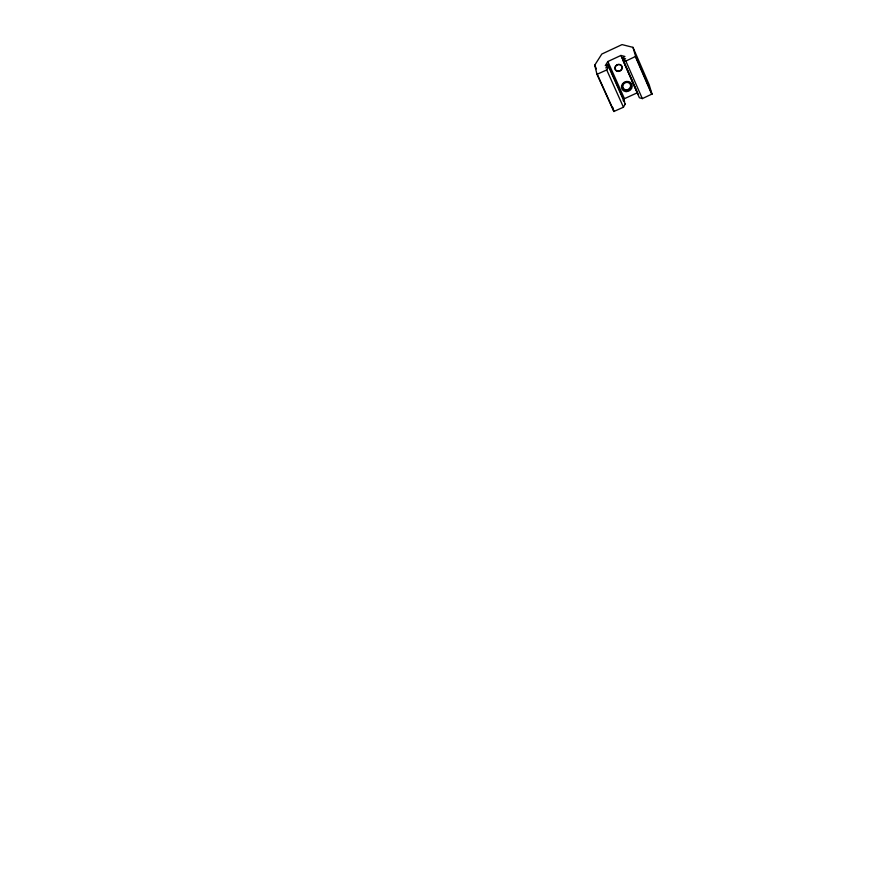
<?xml version="1.0" encoding="UTF-8"?>
<svg xmlns="http://www.w3.org/2000/svg" width="892" height="892" viewBox="0 0 892 892"><rect width="100%" height="100%" fill="white"/><g stroke="black" fill="none" stroke-linecap="round" stroke-linejoin="round"><path stroke-width="1.34" d="M624.612 101.554L607.976 64.347L605.278 65.607L607.853 61.526L620.932 55.449L624.902 56.486L622.248 57.947L625.56 58.816L622.839 60.076L639.374 97.741L642.329 98.599L651.974 94.061L649.198 84.796L632.974 47.354L622.047 44.6L601.81 54.044L594.73 65.161L596.982 74.326L613.841 111.478L623.452 107.23L625.247 103.963M623.196 100.729L624.445 98.677L637.345 92.768L620.932 55.449M596.982 74.326L606.727 69.944L608.589 66.699L605.88 67.959L607.976 64.347M622.839 60.076L625.861 61.069L635.628 56.408L632.974 47.354M594.73 65.161L596.402 68.851M597.272 74.326L614.12 111.489M608.589 66.699L625.303 104.174M606.727 69.944L623.452 107.23M607.853 61.526L624.445 98.677M625.861 61.069L642.329 98.599M622.192 57.746L638.148 94.095M635.628 56.408L651.974 94.061M635.405 56.642L651.751 94.307M612.815 107.464L613.841 111.478M626.05 91.597A5.486 4.973 -28.3 0 0 631.804 84.238A5.486 4.973 -28.3 0 0 622.583 83.714A5.486 4.973 -28.3 0 0 626.05 91.597M618.056 71.438A3.791 3.457 -29.6 0 0 622.003 66.32A3.791 3.457 -29.6 0 0 615.625 65.952A3.791 3.457 -29.6 0 0 618.056 71.438M618.078 71.126A3.512 3.2 -29.7 0 0 621.735 66.376A3.512 3.2 -29.7 0 0 615.826 66.041A3.512 3.2 -29.7 0 0 618.078 71.126M626.072 90.282A4.516 4.092 -28.3 0 0 630.8 84.227A4.516 4.092 -28.3 0 0 623.218 83.803A4.516 4.092 -28.3 0 0 626.072 90.282M626.139 89.847A4.036 3.657 -28.3 0 0 630.365 84.428A4.036 3.657 -28.3 0 0 623.586 84.049A4.036 3.657 -28.3 0 0 626.139 89.847"/></g></svg>
